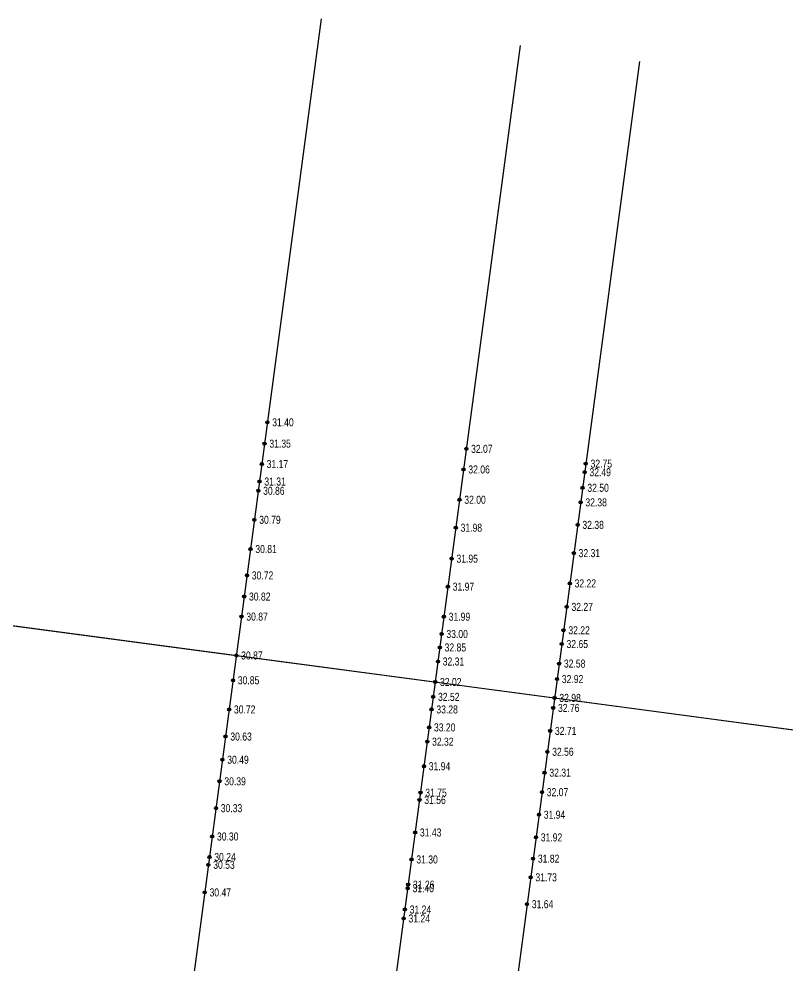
# Model space of a CAD drawing. Extents: x 572865 to 573615, y 785001 to 785187.
# Drawn here: x 573458.8 to 573506.6, y 785062.6 to 785121.6 of the extents above; entities that cross this region are included whole.
import ezdxf
from ezdxf.enums import TextEntityAlignment as Align

# ---------------------------------------------------------------- set-up
doc = ezdxf.new("R2010")
doc.units = 0
doc.header["$LTSCALE"] = 0.5
for name, color, linetype in [('DMX', 3, 'Continuous'), ('GCD', 3, 'Continuous'), ('桩号_M', 3, 'Continuous'), ('道路中线_M', 3, 'Continuous')]:
    doc.layers.add(name, color=color, linetype=linetype)
doc.styles.add('EICAD', font='fsdb_e.shx', dxfattribs={"width": 0.707, "height": 2, "bigfont": 'tjhzf.shx'})

# ---------------------------------------------------------------- blocks, each defined once
blk = doc.blocks.new('gc200')
h = blk.add_hatch(color=0)
edge = h.paths.add_edge_path()
edge.add_arc((0, 0), 0.196, 0, 360)
at = {"color": 0}
blk.add_circle((0, 0), 0.196, dxfattribs=at)

msp = doc.modelspace()

# ---------------------------------------------------------------- linework, layer by layer
at = {"layer": 'DMX', "color": 6}
for p, q in [((573477.6, 785121.583), (573467.024, 785042.285)), ((573497.425, 785118.939), (573486.849, 785039.641))]:
    msp.add_line(p, q, dxfattribs=at)
at = {"layer": 'DMX', "linetype": 'Continuous'}
msp.add_lwpolyline([(573489.991, 785119.931), (573479.415, 785040.633)], dxfattribs=at)
at = {"layer": '桩号_M', "linetype": 'Continuous'}
msp.add_lwpolyline([(573393.014, 785092.51), (573412.839, 785089.866), (573432.663, 785087.222), (573452.488, 785084.578), (573472.312, 785081.934), (573492.137, 785079.29), (573511.961, 785076.646), (573531.786, 785074.002), (573551.61, 785071.358), (573571.435, 785068.714), (573591.259, 785066.07), (573596.215, 785065.409), (573608.221, 785063.808)], dxfattribs=at)
at = {"layer": '道路中线_M', "color": 4}
msp.add_line((573206.523, 785117.383), (573608.221, 785063.808), dxfattribs=at)

# ---------------------------------------------------------------- block references
at = {"layer": 'GCD'}
ref = msp.add_blockref('gc200', (573474.249, 785096.457, 31.4), dxfattribs=dict(at, xscale=0.5, yscale=0.5, zscale=0.5))
ref.add_attrib('height', '31.40', dxfattribs={"height": 0.5, "style": 'EICAD', "width": 0.8}).set_placement((573474.549, 785096.457, 31.4), align=Align.MIDDLE_LEFT)
ref = msp.add_blockref('gc200', (573474.072, 785095.128, 31.349), dxfattribs=dict(at, xscale=0.5, yscale=0.5, zscale=0.5))
ref.add_attrib('height', '31.35', dxfattribs={"height": 0.5, "style": 'EICAD', "width": 0.8}).set_placement((573474.372, 785095.128, 31.349), align=Align.MIDDLE_LEFT)
at = {"layer": 'GCD', "linetype": 'Continuous'}
ref = msp.add_blockref('gc200', (573486.639, 785094.804, 32.071), dxfattribs=dict(at, xscale=0.5, yscale=0.5, zscale=0.5))
ref.add_attrib('height', '32.07', dxfattribs={"linetype": 'Continuous', "height": 0.5, "style": 'EICAD', "width": 0.8}).set_placement((573486.939, 785094.804, 32.071), align=Align.MIDDLE_LEFT)
at = {"layer": 'GCD'}
ref = msp.add_blockref('gc200', (573473.903, 785093.858, 31.169), dxfattribs=dict(at, xscale=0.5, yscale=0.5, zscale=0.5))
ref.add_attrib('height', '31.17', dxfattribs={"height": 0.5, "style": 'EICAD', "width": 0.8}).set_placement((573474.203, 785093.858, 31.169), align=Align.MIDDLE_LEFT)
at = {"layer": 'GCD', "linetype": 'Continuous'}
ref = msp.add_blockref('gc200', (573486.468, 785093.52, 32.06), dxfattribs=dict(at, xscale=0.5, yscale=0.5, zscale=0.5))
ref.add_attrib('height', '32.06', dxfattribs={"linetype": 'Continuous', "height": 0.5, "style": 'EICAD', "width": 0.8}).set_placement((573486.768, 785093.52, 32.06), align=Align.MIDDLE_LEFT)
at = {"layer": 'GCD'}
ref = msp.add_blockref('gc200', (573494.012, 785093.35, 32.493), dxfattribs=dict(at, xscale=0.5, yscale=0.5, zscale=0.5))
ref.add_attrib('height', '32.49', dxfattribs={"height": 0.5, "style": 'EICAD', "width": 0.8}).set_placement((573494.312, 785093.35, 32.493), align=Align.MIDDLE_LEFT)
ref = msp.add_blockref('gc200', (573494.083, 785093.884, 32.754), dxfattribs=dict(at, xscale=0.5, yscale=0.5, zscale=0.5))
ref.add_attrib('height', '32.75', dxfattribs={"height": 0.5, "style": 'EICAD', "width": 0.8}).set_placement((573494.383, 785093.884, 32.754), align=Align.MIDDLE_LEFT)
ref = msp.add_blockref('gc200', (573473.757, 785092.768, 31.314), dxfattribs=dict(at, xscale=0.5, yscale=0.5, zscale=0.5))
ref.add_attrib('height', '31.31', dxfattribs={"height": 0.5, "style": 'EICAD', "width": 0.8}).set_placement((573474.057, 785092.768, 31.314), align=Align.MIDDLE_LEFT)
ref = msp.add_blockref('gc200', (573473.68, 785092.192, 30.864), dxfattribs=dict(at, xscale=0.5, yscale=0.5, zscale=0.5))
ref.add_attrib('height', '30.86', dxfattribs={"height": 0.5, "style": 'EICAD', "width": 0.8}).set_placement((573473.98, 785092.192, 30.864), align=Align.MIDDLE_LEFT)
ref = msp.add_blockref('gc200', (573493.882, 785092.377, 32.5), dxfattribs=dict(at, xscale=0.5, yscale=0.5, zscale=0.5))
ref.add_attrib('height', '32.50', dxfattribs={"height": 0.5, "style": 'EICAD', "width": 0.8}).set_placement((573494.182, 785092.377, 32.5), align=Align.MIDDLE_LEFT)
at = {"layer": 'GCD', "linetype": 'Continuous'}
ref = msp.add_blockref('gc200', (573486.216, 785091.632, 31.997), dxfattribs=dict(at, xscale=0.5, yscale=0.5, zscale=0.5))
ref.add_attrib('height', '32.00', dxfattribs={"linetype": 'Continuous', "height": 0.5, "style": 'EICAD', "width": 0.8}).set_placement((573486.516, 785091.632, 31.997), align=Align.MIDDLE_LEFT)
at = {"layer": 'GCD'}
ref = msp.add_blockref('gc200', (573493.761, 785091.47, 32.377), dxfattribs=dict(at, xscale=0.5, yscale=0.5, zscale=0.5))
ref.add_attrib('height', '32.38', dxfattribs={"height": 0.5, "style": 'EICAD', "width": 0.8}).set_placement((573494.061, 785091.47, 32.377), align=Align.MIDDLE_LEFT)
ref = msp.add_blockref('gc200', (573473.439, 785090.384, 30.792), dxfattribs=dict(at, xscale=0.5, yscale=0.5, zscale=0.5))
ref.add_attrib('height', '30.79', dxfattribs={"height": 0.5, "style": 'EICAD', "width": 0.8}).set_placement((573473.739, 785090.384, 30.792), align=Align.MIDDLE_LEFT)
at = {"layer": 'GCD', "linetype": 'Continuous'}
ref = msp.add_blockref('gc200', (573485.984, 785089.891, 31.981), dxfattribs=dict(at, xscale=0.5, yscale=0.5, zscale=0.5))
ref.add_attrib('height', '31.98', dxfattribs={"linetype": 'Continuous', "height": 0.5, "style": 'EICAD', "width": 0.8}).set_placement((573486.284, 785089.891, 31.981), align=Align.MIDDLE_LEFT)
at = {"layer": 'GCD'}
ref = msp.add_blockref('gc200', (573493.574, 785090.068, 32.379), dxfattribs=dict(at, xscale=0.5, yscale=0.5, zscale=0.5))
ref.add_attrib('height', '32.38', dxfattribs={"height": 0.5, "style": 'EICAD', "width": 0.8}).set_placement((573493.874, 785090.068, 32.379), align=Align.MIDDLE_LEFT)
ref = msp.add_blockref('gc200', (573473.196, 785088.562, 30.807), dxfattribs=dict(at, xscale=0.5, yscale=0.5, zscale=0.5))
ref.add_attrib('height', '30.81', dxfattribs={"height": 0.5, "style": 'EICAD', "width": 0.8}).set_placement((573473.496, 785088.562, 30.807), align=Align.MIDDLE_LEFT)
ref = msp.add_blockref('gc200', (573493.339, 785088.308, 32.309), dxfattribs=dict(at, xscale=0.5, yscale=0.5, zscale=0.5))
ref.add_attrib('height', '32.31', dxfattribs={"height": 0.5, "style": 'EICAD', "width": 0.8}).set_placement((573493.639, 785088.308, 32.309), align=Align.MIDDLE_LEFT)
at = {"layer": 'GCD', "linetype": 'Continuous'}
ref = msp.add_blockref('gc200', (573485.727, 785087.964, 31.954), dxfattribs=dict(at, xscale=0.5, yscale=0.5, zscale=0.5))
ref.add_attrib('height', '31.95', dxfattribs={"linetype": 'Continuous', "height": 0.5, "style": 'EICAD', "width": 0.8}).set_placement((573486.027, 785087.964, 31.954), align=Align.MIDDLE_LEFT)
at = {"layer": 'GCD'}
ref = msp.add_blockref('gc200', (573472.977, 785086.919, 30.722), dxfattribs=dict(at, xscale=0.5, yscale=0.5, zscale=0.5))
ref.add_attrib('height', '30.72', dxfattribs={"height": 0.5, "style": 'EICAD', "width": 0.8}).set_placement((573473.277, 785086.919, 30.722), align=Align.MIDDLE_LEFT)
ref = msp.add_blockref('gc200', (573493.088, 785086.422, 32.221), dxfattribs=dict(at, xscale=0.5, yscale=0.5, zscale=0.5))
ref.add_attrib('height', '32.22', dxfattribs={"height": 0.5, "style": 'EICAD', "width": 0.8}).set_placement((573493.388, 785086.422, 32.221), align=Align.MIDDLE_LEFT)
at = {"layer": 'GCD', "linetype": 'Continuous'}
ref = msp.add_blockref('gc200', (573485.494, 785086.218, 31.965), dxfattribs=dict(at, xscale=0.5, yscale=0.5, zscale=0.5))
ref.add_attrib('height', '31.97', dxfattribs={"linetype": 'Continuous', "height": 0.5, "style": 'EICAD', "width": 0.8}).set_placement((573485.794, 785086.218, 31.965), align=Align.MIDDLE_LEFT)
at = {"layer": 'GCD'}
ref = msp.add_blockref('gc200', (573472.802, 785085.603, 30.82), dxfattribs=dict(at, xscale=0.5, yscale=0.5, zscale=0.5))
ref.add_attrib('height', '30.82', dxfattribs={"height": 0.5, "style": 'EICAD', "width": 0.8}).set_placement((573473.102, 785085.603, 30.82), align=Align.MIDDLE_LEFT)
ref = msp.add_blockref('gc200', (573492.893, 785084.96, 32.267), dxfattribs=dict(at, xscale=0.5, yscale=0.5, zscale=0.5))
ref.add_attrib('height', '32.27', dxfattribs={"height": 0.5, "style": 'EICAD', "width": 0.8}).set_placement((573493.193, 785084.96, 32.267), align=Align.MIDDLE_LEFT)
ref = msp.add_blockref('gc200', (573472.635, 785084.354, 30.865), dxfattribs=dict(at, xscale=0.5, yscale=0.5, zscale=0.5))
ref.add_attrib('height', '30.87', dxfattribs={"height": 0.5, "style": 'EICAD', "width": 0.8}).set_placement((573472.935, 785084.354, 30.865), align=Align.MIDDLE_LEFT)
at = {"layer": 'GCD', "linetype": 'Continuous'}
ref = msp.add_blockref('gc200', (573485.245, 785084.347, 31.988), dxfattribs=dict(at, xscale=0.5, yscale=0.5, zscale=0.5))
ref.add_attrib('height', '31.99', dxfattribs={"linetype": 'Continuous', "height": 0.5, "style": 'EICAD', "width": 0.8}).set_placement((573485.545, 785084.347, 31.988), align=Align.MIDDLE_LEFT)
at = {"layer": 'GCD'}
ref = msp.add_blockref('gc200', (573492.699, 785083.503, 32.216), dxfattribs=dict(at, xscale=0.5, yscale=0.5, zscale=0.5))
ref.add_attrib('height', '32.22', dxfattribs={"height": 0.5, "style": 'EICAD', "width": 0.8}).set_placement((573492.999, 785083.503, 32.216), align=Align.MIDDLE_LEFT)
at = {"layer": 'GCD', "linetype": 'Continuous'}
ref = msp.add_blockref('gc200', (573485.101, 785083.271, 33.004), dxfattribs=dict(at, xscale=0.5, yscale=0.5, zscale=0.5))
ref.add_attrib('height', '33.00', dxfattribs={"linetype": 'Continuous', "height": 0.5, "style": 'EICAD', "width": 0.8}).set_placement((573485.401, 785083.271, 33.004), align=Align.MIDDLE_LEFT)
ref = msp.add_blockref('gc200', (573484.99, 785082.433, 32.853), dxfattribs=dict(at, xscale=0.5, yscale=0.5, zscale=0.5))
ref.add_attrib('height', '32.85', dxfattribs={"linetype": 'Continuous', "height": 0.5, "style": 'EICAD', "width": 0.8}).set_placement((573485.29, 785082.433, 32.853), align=Align.MIDDLE_LEFT)
at = {"layer": 'GCD'}
ref = msp.add_blockref('gc200', (573492.584, 785082.646, 32.645), dxfattribs=dict(at, xscale=0.5, yscale=0.5, zscale=0.5))
ref.add_attrib('height', '32.65', dxfattribs={"height": 0.5, "style": 'EICAD', "width": 0.8}).set_placement((573492.884, 785082.646, 32.645), align=Align.MIDDLE_LEFT)
at = {"layer": 'GCD', "linetype": 'Continuous'}
ref = msp.add_blockref('gc200', (573472.312, 785081.934, 30.867), dxfattribs=dict(at, xscale=0.5, yscale=0.5, zscale=0.5))
ref.add_attrib('height', '30.87', dxfattribs={"linetype": 'Continuous', "height": 0.5, "style": 'EICAD', "width": 0.8}).set_placement((573472.612, 785081.934, 30.867), align=Align.MIDDLE_LEFT)
ref = msp.add_blockref('gc200', (573484.873, 785081.558, 32.31), dxfattribs=dict(at, xscale=0.5, yscale=0.5, zscale=0.5))
ref.add_attrib('height', '32.31', dxfattribs={"linetype": 'Continuous', "height": 0.5, "style": 'EICAD', "width": 0.8}).set_placement((573485.173, 785081.558, 32.31), align=Align.MIDDLE_LEFT)
at = {"layer": 'GCD'}
ref = msp.add_blockref('gc200', (573492.422, 785081.428, 32.581), dxfattribs=dict(at, xscale=0.5, yscale=0.5, zscale=0.5))
ref.add_attrib('height', '32.58', dxfattribs={"height": 0.5, "style": 'EICAD', "width": 0.8}).set_placement((573492.722, 785081.428, 32.581), align=Align.MIDDLE_LEFT)
ref = msp.add_blockref('gc200', (573472.106, 785080.389, 30.845), dxfattribs=dict(at, xscale=0.5, yscale=0.5, zscale=0.5))
ref.add_attrib('height', '30.85', dxfattribs={"height": 0.5, "style": 'EICAD', "width": 0.8}).set_placement((573472.406, 785080.389, 30.845), align=Align.MIDDLE_LEFT)
ref = msp.add_blockref('gc200', (573492.293, 785080.464, 32.924), dxfattribs=dict(at, xscale=0.5, yscale=0.5, zscale=0.5))
ref.add_attrib('height', '32.92', dxfattribs={"height": 0.5, "style": 'EICAD', "width": 0.8}).set_placement((573492.593, 785080.464, 32.924), align=Align.MIDDLE_LEFT)
at = {"layer": 'GCD', "linetype": 'Continuous'}
ref = msp.add_blockref('gc200', (573484.703, 785080.282, 32.02), dxfattribs=dict(at, xscale=0.5, yscale=0.5, zscale=0.5))
ref.add_attrib('height', '32.02', dxfattribs={"linetype": 'Continuous', "height": 0.5, "style": 'EICAD', "width": 0.8}).set_placement((573485.003, 785080.282), align=Align.MIDDLE_LEFT)
ref = msp.add_blockref('gc200', (573484.579, 785079.354, 32.517), dxfattribs=dict(at, xscale=0.5, yscale=0.5, zscale=0.5))
ref.add_attrib('height', '32.52', dxfattribs={"linetype": 'Continuous', "height": 0.5, "style": 'EICAD', "width": 0.8}).set_placement((573484.879, 785079.354, 32.517), align=Align.MIDDLE_LEFT)
ref = msp.add_blockref('gc200', (573492.137, 785079.29, 32.982), dxfattribs=dict(at, xscale=0.5, yscale=0.5, zscale=0.5))
ref.add_attrib('height', '32.98', dxfattribs={"linetype": 'Continuous', "height": 0.5, "style": 'EICAD', "width": 0.8}).set_placement((573492.437, 785079.29, 32.982), align=Align.MIDDLE_LEFT)
at = {"layer": 'GCD'}
ref = msp.add_blockref('gc200', (573492.053, 785078.665, 32.761), dxfattribs=dict(at, xscale=0.5, yscale=0.5, zscale=0.5))
ref.add_attrib('height', '32.76', dxfattribs={"height": 0.5, "style": 'EICAD', "width": 0.8}).set_placement((573492.353, 785078.665, 32.761), align=Align.MIDDLE_LEFT)
ref = msp.add_blockref('gc200', (573471.864, 785078.571, 30.724), dxfattribs=dict(at, xscale=0.5, yscale=0.5, zscale=0.5))
ref.add_attrib('height', '30.72', dxfattribs={"height": 0.5, "style": 'EICAD', "width": 0.8}).set_placement((573472.164, 785078.571, 30.724), align=Align.MIDDLE_LEFT)
at = {"layer": 'GCD', "linetype": 'Continuous'}
ref = msp.add_blockref('gc200', (573484.475, 785078.572, 33.275), dxfattribs=dict(at, xscale=0.5, yscale=0.5, zscale=0.5))
ref.add_attrib('height', '33.28', dxfattribs={"linetype": 'Continuous', "height": 0.5, "style": 'EICAD', "width": 0.8}).set_placement((573484.775, 785078.572, 33.275), align=Align.MIDDLE_LEFT)
ref = msp.add_blockref('gc200', (573484.325, 785077.452, 33.202), dxfattribs=dict(at, xscale=0.5, yscale=0.5, zscale=0.5))
ref.add_attrib('height', '33.20', dxfattribs={"linetype": 'Continuous', "height": 0.5, "style": 'EICAD', "width": 0.8}).set_placement((573484.625, 785077.452, 33.202), align=Align.MIDDLE_LEFT)
at = {"layer": 'GCD'}
ref = msp.add_blockref('gc200', (573471.639, 785076.883, 30.633), dxfattribs=dict(at, xscale=0.5, yscale=0.5, zscale=0.5))
ref.add_attrib('height', '30.63', dxfattribs={"height": 0.5, "style": 'EICAD', "width": 0.8}).set_placement((573471.939, 785076.883, 30.633), align=Align.MIDDLE_LEFT)
ref = msp.add_blockref('gc200', (573491.863, 785077.235, 32.711), dxfattribs=dict(at, xscale=0.5, yscale=0.5, zscale=0.5))
ref.add_attrib('height', '32.71', dxfattribs={"height": 0.5, "style": 'EICAD', "width": 0.8}).set_placement((573492.163, 785077.235, 32.711), align=Align.MIDDLE_LEFT)
at = {"layer": 'GCD', "linetype": 'Continuous'}
ref = msp.add_blockref('gc200', (573484.207, 785076.565, 32.322), dxfattribs=dict(at, xscale=0.5, yscale=0.5, zscale=0.5))
ref.add_attrib('height', '32.32', dxfattribs={"linetype": 'Continuous', "height": 0.5, "style": 'EICAD', "width": 0.8}).set_placement((573484.507, 785076.565, 32.322), align=Align.MIDDLE_LEFT)
at = {"layer": 'GCD'}
ref = msp.add_blockref('gc200', (573491.689, 785075.934, 32.555), dxfattribs=dict(at, xscale=0.5, yscale=0.5, zscale=0.5))
ref.add_attrib('height', '32.56', dxfattribs={"height": 0.5, "style": 'EICAD', "width": 0.8}).set_placement((573491.989, 785075.934, 32.555), align=Align.MIDDLE_LEFT)
ref = msp.add_blockref('gc200', (573471.446, 785075.439, 30.49), dxfattribs=dict(at, xscale=0.5, yscale=0.5, zscale=0.5))
ref.add_attrib('height', '30.49', dxfattribs={"height": 0.5, "style": 'EICAD', "width": 0.8}).set_placement((573471.746, 785075.439, 30.49), align=Align.MIDDLE_LEFT)
at = {"layer": 'GCD', "linetype": 'Continuous'}
ref = msp.add_blockref('gc200', (573484.003, 785075.034, 31.942), dxfattribs=dict(at, xscale=0.5, yscale=0.5, zscale=0.5))
ref.add_attrib('height', '31.94', dxfattribs={"linetype": 'Continuous', "height": 0.5, "style": 'EICAD', "width": 0.8}).set_placement((573484.303, 785075.034, 31.942), align=Align.MIDDLE_LEFT)
at = {"layer": 'GCD'}
ref = msp.add_blockref('gc200', (573491.516, 785074.633, 32.312), dxfattribs=dict(at, xscale=0.5, yscale=0.5, zscale=0.5))
ref.add_attrib('height', '32.31', dxfattribs={"height": 0.5, "style": 'EICAD', "width": 0.8}).set_placement((573491.816, 785074.633, 32.312), align=Align.MIDDLE_LEFT)
ref = msp.add_blockref('gc200', (573471.267, 785074.094, 30.388), dxfattribs=dict(at, xscale=0.5, yscale=0.5, zscale=0.5))
ref.add_attrib('height', '30.39', dxfattribs={"height": 0.5, "style": 'EICAD', "width": 0.8}).set_placement((573471.567, 785074.094, 30.388), align=Align.MIDDLE_LEFT)
at = {"layer": 'GCD', "linetype": 'Continuous'}
ref = msp.add_blockref('gc200', (573483.784, 785073.391, 31.751), dxfattribs=dict(at, xscale=0.5, yscale=0.5, zscale=0.5))
ref.add_attrib('height', '31.75', dxfattribs={"linetype": 'Continuous', "height": 0.5, "style": 'EICAD', "width": 0.8}).set_placement((573484.084, 785073.391, 31.751), align=Align.MIDDLE_LEFT)
at = {"layer": 'GCD'}
ref = msp.add_blockref('gc200', (573491.354, 785073.419, 32.065), dxfattribs=dict(at, xscale=0.5, yscale=0.5, zscale=0.5))
ref.add_attrib('height', '32.07', dxfattribs={"height": 0.5, "style": 'EICAD', "width": 0.8}).set_placement((573491.654, 785073.419, 32.065), align=Align.MIDDLE_LEFT)
at = {"layer": 'GCD', "linetype": 'Continuous'}
ref = msp.add_blockref('gc200', (573483.723, 785072.934, 31.563), dxfattribs=dict(at, xscale=0.5, yscale=0.5, zscale=0.5))
ref.add_attrib('height', '31.56', dxfattribs={"linetype": 'Continuous', "height": 0.5, "style": 'EICAD', "width": 0.8}).set_placement((573484.023, 785072.934, 31.563), align=Align.MIDDLE_LEFT)
at = {"layer": 'GCD'}
ref = msp.add_blockref('gc200', (573471.044, 785072.422, 30.325), dxfattribs=dict(at, xscale=0.5, yscale=0.5, zscale=0.5))
ref.add_attrib('height', '30.33', dxfattribs={"height": 0.5, "style": 'EICAD', "width": 0.8}).set_placement((573471.344, 785072.422, 30.325), align=Align.MIDDLE_LEFT)
ref = msp.add_blockref('gc200', (573491.166, 785072.015, 31.936), dxfattribs=dict(at, xscale=0.5, yscale=0.5, zscale=0.5))
ref.add_attrib('height', '31.94', dxfattribs={"height": 0.5, "style": 'EICAD', "width": 0.8}).set_placement((573491.466, 785072.015, 31.936), align=Align.MIDDLE_LEFT)
ref = msp.add_blockref('gc200', (573470.808, 785070.658, 30.3), dxfattribs=dict(at, xscale=0.5, yscale=0.5, zscale=0.5))
ref.add_attrib('height', '30.30', dxfattribs={"height": 0.5, "style": 'EICAD', "width": 0.8}).set_placement((573471.108, 785070.658, 30.3), align=Align.MIDDLE_LEFT)
at = {"layer": 'GCD', "linetype": 'Continuous'}
ref = msp.add_blockref('gc200', (573483.452, 785070.909, 31.433), dxfattribs=dict(at, xscale=0.5, yscale=0.5, zscale=0.5))
ref.add_attrib('height', '31.43', dxfattribs={"linetype": 'Continuous', "height": 0.5, "style": 'EICAD', "width": 0.8}).set_placement((573483.752, 785070.909, 31.433), align=Align.MIDDLE_LEFT)
at = {"layer": 'GCD'}
ref = msp.add_blockref('gc200', (573490.978, 785070.601, 31.92), dxfattribs=dict(at, xscale=0.5, yscale=0.5, zscale=0.5))
ref.add_attrib('height', '31.92', dxfattribs={"height": 0.5, "style": 'EICAD', "width": 0.8}).set_placement((573491.278, 785070.601, 31.92), align=Align.MIDDLE_LEFT)
ref = msp.add_blockref('gc200', (573470.638, 785069.379, 30.239), dxfattribs=dict(at, xscale=0.5, yscale=0.5, zscale=0.5))
ref.add_attrib('height', '30.24', dxfattribs={"height": 0.5, "style": 'EICAD', "width": 0.8}).set_placement((573470.938, 785069.379, 30.239), align=Align.MIDDLE_LEFT)
at = {"layer": 'GCD', "linetype": 'Continuous'}
ref = msp.add_blockref('gc200', (573483.228, 785069.227, 31.303), dxfattribs=dict(at, xscale=0.5, yscale=0.5, zscale=0.5))
ref.add_attrib('height', '31.30', dxfattribs={"linetype": 'Continuous', "height": 0.5, "style": 'EICAD', "width": 0.8}).set_placement((573483.528, 785069.227, 31.303), align=Align.MIDDLE_LEFT)
at = {"layer": 'GCD'}
ref = msp.add_blockref('gc200', (573490.801, 785069.275, 31.818), dxfattribs=dict(at, xscale=0.5, yscale=0.5, zscale=0.5))
ref.add_attrib('height', '31.82', dxfattribs={"height": 0.5, "style": 'EICAD', "width": 0.8}).set_placement((573491.101, 785069.275, 31.818), align=Align.MIDDLE_LEFT)
ref = msp.add_blockref('gc200', (573470.573, 785068.895, 30.533), dxfattribs=dict(at, xscale=0.5, yscale=0.5, zscale=0.5))
ref.add_attrib('height', '30.53', dxfattribs={"height": 0.5, "style": 'EICAD', "width": 0.8}).set_placement((573470.873, 785068.895, 30.533), align=Align.MIDDLE_LEFT)
ref = msp.add_blockref('gc200', (573490.646, 785068.115, 31.727), dxfattribs=dict(at, xscale=0.5, yscale=0.5, zscale=0.5))
ref.add_attrib('height', '31.73', dxfattribs={"height": 0.5, "style": 'EICAD', "width": 0.8}).set_placement((573490.946, 785068.115, 31.727), align=Align.MIDDLE_LEFT)
at = {"layer": 'GCD', "linetype": 'Continuous'}
ref = msp.add_blockref('gc200', (573482.989, 785067.435, 31.399), dxfattribs=dict(at, xscale=0.5, yscale=0.5, zscale=0.5))
ref.add_attrib('height', '31.40', dxfattribs={"linetype": 'Continuous', "height": 0.5, "style": 'EICAD', "width": 0.8}).set_placement((573483.289, 785067.435, 31.399), align=Align.MIDDLE_LEFT)
ref = msp.add_blockref('gc200', (573483.019, 785067.66, 31.256), dxfattribs=dict(at, xscale=0.5, yscale=0.5, zscale=0.5))
ref.add_attrib('height', '31.26', dxfattribs={"linetype": 'Continuous', "height": 0.5, "style": 'EICAD', "width": 0.8}).set_placement((573483.319, 785067.66, 31.256), align=Align.MIDDLE_LEFT)
at = {"layer": 'GCD'}
ref = msp.add_blockref('gc200', (573470.344, 785067.174, 30.471), dxfattribs=dict(at, xscale=0.5, yscale=0.5, zscale=0.5))
ref.add_attrib('height', '30.47', dxfattribs={"height": 0.5, "style": 'EICAD', "width": 0.8}).set_placement((573470.644, 785067.174, 30.471), align=Align.MIDDLE_LEFT)
ref = msp.add_blockref('gc200', (573490.423, 785066.44, 31.642), dxfattribs=dict(at, xscale=0.5, yscale=0.5, zscale=0.5))
ref.add_attrib('height', '31.64', dxfattribs={"height": 0.5, "style": 'EICAD', "width": 0.8}).set_placement((573490.723, 785066.44, 31.642), align=Align.MIDDLE_LEFT)
at = {"layer": 'GCD', "linetype": 'Continuous'}
ref = msp.add_blockref('gc200', (573482.812, 785066.108, 31.242), dxfattribs=dict(at, xscale=0.5, yscale=0.5, zscale=0.5))
ref.add_attrib('height', '31.24', dxfattribs={"linetype": 'Continuous', "height": 0.5, "style": 'EICAD', "width": 0.8}).set_placement((573483.112, 785066.108, 31.242), align=Align.MIDDLE_LEFT)
ref = msp.add_blockref('gc200', (573482.738, 785065.552, 31.238), dxfattribs=dict(at, xscale=0.5, yscale=0.5, zscale=0.5))
ref.add_attrib('height', '31.24', dxfattribs={"linetype": 'Continuous', "height": 0.5, "style": 'EICAD', "width": 0.8}).set_placement((573483.038, 785065.552, 31.238), align=Align.MIDDLE_LEFT)

doc.saveas('drawing.dxf')
